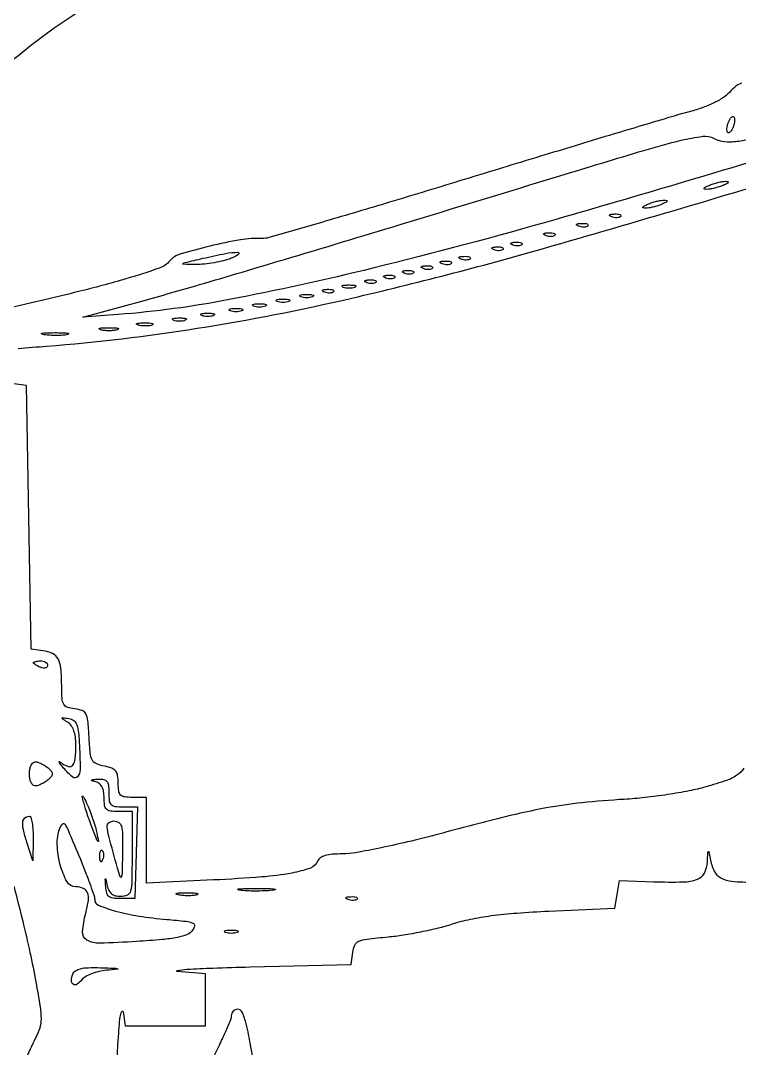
# Model space of a CAD drawing. Extents: x 283 to 3298, y 79 to 3222.
# Drawn here: x 2830.3 to 2982.9, y 1489.7 to 1708 of the extents above; entities that cross this region are included whole.
import ezdxf

# ---------------------------------------------------------------- set-up
doc = ezdxf.new("R2010")
doc.units = 0

msp = doc.modelspace()

# ---------------------------------------------------------------- linework, layer by layer
for points in [[(2821.924793, 1693.520372, -0.03322), (2834.926643, 1704.623703, -0.031588), (2848.570576, 1713.508871, -0.129231)], [(2983.403622, 1694.67684, 0.097284), (2982.198363, 1694.04274, 0.036943), (2980.804477, 1692.738647, -0.064151), (2979.418695, 1691.576488, -0.030936), (2977.390686, 1690.447748, -0.027206), (2974.880085, 1689.410979, -0.019982), (2972, 1688.52868, 0.008233), (2967.696898, 1687.320264, 0.000544), (2955.365625, 1683.622645, 0.000787), (2940.677869, 1679.175776, 0.000588), (2924.5, 1674.229149, -0.001441), (2908.640275, 1669.409385, -0.002252), (2894.95625, 1665.360981, -0.000612), (2883.012397, 1661.901673, -0.08008), (2881.5, 1661.717969, 0.051872), (2876.968021, 1661.424321, 0.017198), (2870.434565, 1660.081232, 0.012289), (2864.07693, 1658.378284, 0.150056), (2862, 1657.005098, -0.138326), (2859.681471, 1655.394403, -0.011496), (2852.632127, 1653.142012, -0.011651), (2842.577855, 1650.435319, -0.004108), (2828.046536, 1647.010565, -0.000598)], [(2995.5, 1681.051014, -0.004305), (2944.197594, 1665.830353, -0.009748), (2905.072142, 1655.409241, -0.012687), (2874.561871, 1648.732518, -0.028224), (2851, 1645.565016), (2843.5, 1644.984873), (2856, 1648.426716, 0.004226), (2868.233685, 1651.90673, 0.001356), (2886.340548, 1657.276635, 0.001031), (2910.902877, 1664.688789, 0.000403), (2944.797104, 1675.023205, -0.001488), (2962.640613, 1680.421436, -0.013193), (2970.574143, 1682.569502, -0.027639), (2975.14495, 1683.414336, -0.155972), (2977.553946, 1682.971129, 0.080514), (2979.284729, 1682.376909, 0.05765), (2981.331693, 1682.264496, 0.030932), (2984.34646, 1682.634609, 0.005925)], [(2829.735808, 1638.331763, -0.004464), (2835.788242, 1638.858966, 0.019841), (2867.759726, 1642.637382, 0.017698), (2900.586588, 1649.04274, 0.012781), (2941.318412, 1659.602101, 0.004336), (3000, 1676.978593, -0.00219)], [(2983.894349, 1549.223647, -0.091516), (2982.386323, 1547.695854, -0.071738), (2980.250773, 1546.621375, -0.011445), (2975.770125, 1545.235165, -0.021353), (2972.275593, 1544.400529, -0.01002), (2967.695885, 1543.606332, -0.009908), (2962.855424, 1542.964372, -0.013721), (2958.492461, 1542.594387, 0.01197), (2949.471049, 1541.861163, 0.019599), (2941.88354, 1540.759167, 0.015222), (2933.18421, 1538.869799, 0.00446), (2919.941799, 1535.442917, -0.006504), (2913.256, 1533.741882, -0.00758), (2906.860134, 1532.305107, -0.006816), (2901.424511, 1531.247423, -0.044667), (2898.660414, 1531, 0.01931), (2896.488146, 1530.916077, 0.049276), (2894.938314, 1530.640933, 0.074317), (2893.908819, 1530.178055, 0.159711), (2893.365793, 1529.510857, -0.21844), (2891.808488, 1527.987848, -0.040837), (2887.852693, 1526.924873, -0.026239), (2881.502493, 1526.104878, -0.006873), (2871.25, 1525.466266), (2857, 1524.775125), (2857, 1533.887563), (2857, 1543), (2854, 1543, -0.030776), (2852.308497, 1543.104213, -0.16818), (2851.497934, 1543.502083, -0.166722), (2851.102916, 1544.318072, -0.030119), (2851, 1546.025, 0.03759), (2850.877236, 1547.655643, 0.134465), (2850.457086, 1548.602535, 0.134962), (2849.614108, 1549.201235, 0.037982), (2848.046451, 1549.64071, -0.051099), (2846.324813, 1550.17234, -0.173722), (2845.475144, 1550.956973, -0.097097), (2845.051698, 1552.388631, -0.010355), (2844.796451, 1555.86571, 0.009721), (2844.54682, 1559.32642, 0.095718), (2844.141651, 1560.723309, 0.188074), (2843.336607, 1561.437737, 0.059939), (2841.75, 1561.816422, -0.050306), (2840.175994, 1562.160287, -0.189727), (2839.412344, 1562.791337, -0.112986), (2839.067261, 1563.990615, -0.012972), (2838.984687, 1566.816422, 0.021581), (2838.816311, 1570.440681, 0.102403), (2838.218277, 1572.418185, 0.158915), (2837.03241, 1573.540413, 0.075951), (2835, 1574.149185), (2832.5, 1574.5), (2832, 1602.5), (2831.5, 1630.5), (2828.810577, 1630.810577, -0.049057)], [(2850.5, 1482.512489), (2851.015073, 1491.506244, -0.006627), (2851.245878, 1494.776423, -0.020403), (2851.521291, 1496.976834, -0.125232), (2851.778262, 1497.560896, -0.654342), (2852.015073, 1497.5), (2852.5, 1494.5), (2861, 1494.5), (2869.5, 1494.5), (2869.5, 1500), (2869.5, 1505.5), (2863.5, 1505.998673, -0.873921), (2863.487821, 1506.235229, -0.030352), (2865.578125, 1506.498125, -0.007545), (2871.122689, 1506.771899, -0.002733), (2879, 1506.998673), (2900.5, 1507.5), (2900.803581, 1510.116924, -0.08408), (2901.241714, 1511.622113, -0.17895), (2902.103437, 1512.450414, -0.073504), (2903.844393, 1512.922374, -0.006772), (2908.303581, 1513.389804, 0.016535), (2911.530955, 1513.791955, 0.010213), (2915.295427, 1514.4671, 0.01024), (2918.991836, 1515.287343, 0.018076), (2922, 1516.136065, -0.02675), (2925.801919, 1517.137912, -0.017969), (2930.232208, 1517.890347, -0.014447), (2935.639698, 1518.451524, -0.007259), (2942.4928, 1518.863184), (2956.485601, 1519.5), (2956.9928, 1522.418763), (2957.5, 1525.337527), (2964.750839, 1525.101642, 0.01206), (2971.017189, 1525.048987, 0.084931), (2974.003822, 1525.608431, 0.187687), (2975.508725, 1526.943537, 0.108243), (2976.136182, 1529.317388, -0.001857), (2976.225348, 1531.23453, -0.168421), (2976.329691, 1531.492842, -0.622493), (2976.452215, 1531.460195, -0.003745), (2976.732, 1530, 0.064918), (2977.582075, 1527.359669, 0.159176), (2978.966114, 1525.894219, 0.104958), (2981.358763, 1525.182546, 0.019992), (2985.922445, 1525, 0.021899)], [(2828.790668, 1524.131616, -0.006025), (2830.70265, 1516.750848, -0.006816), (2832.245334, 1510.09615, -0.008202), (2833.507062, 1503.799445, -0.00595), (2834.403411, 1498.560661, -0.040506), (2834.604019, 1495.946588, -0.072851), (2834.313962, 1494.025053, -0.045528), (2833.455054, 1491.913084, 0.02608), (2831.254393, 1487.051948, 0.028779)]]:
    msp.add_lwpolyline(points, format="xyb")
for points in [[(2981.6, 1685.4, -0.03436), (2981.316012, 1684.78902, -0.066301), (2980.996127, 1684.355957, -0.11331), (2980.69517, 1684.160268, -0.291964), (2980.452923, 1684.213744, -0.168083), (2980.304005, 1684.520191, -0.04665), (2980.289877, 1685.062207, -0.041541), (2980.389096, 1685.717782, -0.033304), (2980.6, 1686.4, -0.03436), (2980.883988, 1687.01098, -0.066301), (2981.203873, 1687.444043, -0.11331), (2981.50483, 1687.639732, -0.291964), (2981.747077, 1687.586256, -0.168083), (2981.895995, 1687.279809, -0.04665), (2981.910123, 1686.737793, -0.041541), (2981.810904, 1686.082218, -0.033304)], [(2979.5, 1673, -0.02318), (2978.624391, 1672.670913, -0.018093), (2977.646875, 1672.393028, -0.018434), (2976.715952, 1672.200514, -0.04179), (2976, 1672.140571, -0.055166), (2975.497353, 1672.196198, -0.507108), (2975.422706, 1672.367142, -0.14515), (2975.696484, 1672.625069, -0.015364), (2976.5, 1673, -0.02318), (2977.375609, 1673.329087, -0.018093), (2978.353125, 1673.606972, -0.018434), (2979.284048, 1673.799486, -0.04179), (2980, 1673.859429, -0.055166), (2980.502647, 1673.803802, -0.507108), (2980.577294, 1673.632858, -0.14515), (2980.303516, 1673.374931, -0.015364)], [(2966.5, 1669, -0.02318), (2965.624391, 1668.670913, -0.018093), (2964.646875, 1668.393028, -0.018434), (2963.715952, 1668.200514, -0.04179), (2963, 1668.140571, -0.055166), (2962.497353, 1668.196198, -0.507108), (2962.422706, 1668.367142, -0.14515), (2962.696484, 1668.625069, -0.015364), (2963.5, 1669, -0.02318), (2964.375609, 1669.329087, -0.018093), (2965.353125, 1669.606972, -0.018434), (2966.284048, 1669.799486, -0.04179), (2967, 1669.859429, -0.055166), (2967.502647, 1669.803802, -0.507108), (2967.577294, 1669.632858, -0.14515), (2967.303516, 1669.374931, -0.015364)], [(2957.729167, 1666.395833, -0.126455), (2957.402231, 1666.202593, -0.060344), (2956.916927, 1666.123424, -0.05415), (2956.359369, 1666.160852, -0.051402), (2955.8125, 1666.316886, -0.054073), (2955.395823, 1666.538436, -0.470617), (2955.37858, 1666.720685, -0.168741), (2955.670344, 1666.862007, -0.018894), (2956.416667, 1666.921053, -0.028489), (2957.112848, 1666.910055, -0.077125), (2957.592839, 1666.799335, -0.208169), (2957.77538, 1666.614691, -0.296942)], [(2950.729167, 1664.395833, -0.126455), (2950.402231, 1664.202593, -0.060344), (2949.916927, 1664.123424, -0.05415), (2949.359369, 1664.160852, -0.051402), (2948.8125, 1664.316886, -0.054073), (2948.395823, 1664.538436, -0.470617), (2948.37858, 1664.720685, -0.168741), (2948.670344, 1664.862007, -0.018894), (2949.416667, 1664.921053, -0.028489), (2950.112848, 1664.910055, -0.077125), (2950.592839, 1664.799335, -0.208169), (2950.77538, 1664.614691, -0.296942)], [(2943.729167, 1662.395833, -0.126455), (2943.402231, 1662.202593, -0.060344), (2942.916927, 1662.123424, -0.05415), (2942.359369, 1662.160852, -0.051402), (2941.8125, 1662.316886, -0.054073), (2941.395823, 1662.538436, -0.470617), (2941.37858, 1662.720685, -0.168741), (2941.670344, 1662.862007, -0.018894), (2942.416667, 1662.921053, -0.028489), (2943.112848, 1662.910055, -0.077125), (2943.592839, 1662.799335, -0.208169), (2943.77538, 1662.614691, -0.296942)], [(2932.729167, 1659.395833, -0.126455), (2932.402231, 1659.202593, -0.060344), (2931.916927, 1659.123424, -0.05415), (2931.359369, 1659.160852, -0.051402), (2930.8125, 1659.316886, -0.054073), (2930.395823, 1659.538436, -0.470617), (2930.37858, 1659.720685, -0.168741), (2930.670344, 1659.862007, -0.018894), (2931.416667, 1659.921053, -0.028489), (2932.112848, 1659.910055, -0.077125), (2932.592839, 1659.799335, -0.208169), (2932.77538, 1659.614691, -0.296942)], [(2936.729167, 1660.395833, -0.126455), (2936.402231, 1660.202593, -0.060344), (2935.916927, 1660.123424, -0.05415), (2935.359369, 1660.160852, -0.051402), (2934.8125, 1660.316886, -0.054073), (2934.395823, 1660.538436, -0.470617), (2934.37858, 1660.720685, -0.168741), (2934.670344, 1660.862007, -0.018894), (2935.416667, 1660.921053, -0.028489), (2936.112848, 1660.910055, -0.077125), (2936.592839, 1660.799335, -0.208169), (2936.77538, 1660.614691, -0.296942)], [(2875, 1657.5, -0.030919), (2873.370793, 1656.985696, -0.017706), (2871.353125, 1656.558701, -0.017639), (2869.286167, 1656.271914, -0.027915), (2867.5, 1656.188297, -0.002692), (2864.818671, 1656.226963, -0.685334), (2864.759718, 1656.388787, -0.122326), (2865.185473, 1656.607788, -0.000938), (2869, 1657.5, -0.008677), (2873.802157, 1658.52624, -0.048333), (2876.421654, 1658.780051, -0.726773), (2876.56175, 1658.348439, -0.065122)], [(2925.729167, 1657.395833, -0.126455), (2925.402231, 1657.202593, -0.060344), (2924.916927, 1657.123424, -0.05415), (2924.359369, 1657.160852, -0.051402), (2923.8125, 1657.316886, -0.054073), (2923.395823, 1657.538436, -0.470617), (2923.37858, 1657.720685, -0.168741), (2923.670344, 1657.862007, -0.018894), (2924.416667, 1657.921053, -0.028489), (2925.112848, 1657.910055, -0.077125), (2925.592839, 1657.799335, -0.208169), (2925.77538, 1657.614691, -0.296942)], [(2913.729167, 1654.395833, -0.126455), (2913.402231, 1654.202593, -0.060344), (2912.916927, 1654.123424, -0.05415), (2912.359369, 1654.160852, -0.051402), (2911.8125, 1654.316886, -0.054073), (2911.395823, 1654.538436, -0.470617), (2911.37858, 1654.720685, -0.168741), (2911.670344, 1654.862007, -0.018894), (2912.416667, 1654.921053, -0.028489), (2913.112848, 1654.910055, -0.077125), (2913.592839, 1654.799335, -0.208169), (2913.77538, 1654.614691, -0.296942)], [(2917.729167, 1655.395833, -0.126455), (2917.402231, 1655.202593, -0.060344), (2916.916927, 1655.123424, -0.05415), (2916.359369, 1655.160852, -0.051402), (2915.8125, 1655.316886, -0.054073), (2915.395823, 1655.538436, -0.470617), (2915.37858, 1655.720685, -0.168741), (2915.670344, 1655.862007, -0.018894), (2916.416667, 1655.921053, -0.028489), (2917.112848, 1655.910055, -0.077125), (2917.592839, 1655.799335, -0.208169), (2917.77538, 1655.614691, -0.296942)], [(2921.729167, 1656.395833, -0.126455), (2921.402231, 1656.202593, -0.060344), (2920.916927, 1656.123424, -0.05415), (2920.359369, 1656.160852, -0.051402), (2919.8125, 1656.316886, -0.054073), (2919.395823, 1656.538436, -0.470617), (2919.37858, 1656.720685, -0.168741), (2919.670344, 1656.862007, -0.018894), (2920.416667, 1656.921053, -0.028489), (2921.112848, 1656.910055, -0.077125), (2921.592839, 1656.799335, -0.208169), (2921.77538, 1656.614691, -0.296942)], [(2905.729167, 1652.395833, -0.126455), (2905.402231, 1652.202593, -0.060344), (2904.916927, 1652.123424, -0.05415), (2904.359369, 1652.160852, -0.051402), (2903.8125, 1652.316886, -0.054073), (2903.395823, 1652.538436, -0.470617), (2903.37858, 1652.720685, -0.168741), (2903.670344, 1652.862007, -0.018894), (2904.416667, 1652.921053, -0.028489), (2905.112848, 1652.910055, -0.077125), (2905.592839, 1652.799335, -0.208169), (2905.77538, 1652.614691, -0.296942)], [(2909.729167, 1653.395833, -0.126455), (2909.402231, 1653.202593, -0.060344), (2908.916927, 1653.123424, -0.05415), (2908.359369, 1653.160852, -0.051402), (2907.8125, 1653.316886, -0.054073), (2907.395823, 1653.538436, -0.470617), (2907.37858, 1653.720685, -0.168741), (2907.670344, 1653.862007, -0.018894), (2908.416667, 1653.921053, -0.028489), (2909.112848, 1653.910055, -0.077125), (2909.592839, 1653.799335, -0.208169), (2909.77538, 1653.614691, -0.296942)], [(2896.729167, 1650.395833, -0.126455), (2896.402231, 1650.202593, -0.060344), (2895.916927, 1650.123424, -0.05415), (2895.359369, 1650.160852, -0.051402), (2894.8125, 1650.316886, -0.054073), (2894.395823, 1650.538436, -0.470617), (2894.37858, 1650.720685, -0.168741), (2894.670344, 1650.862007, -0.018894), (2895.416667, 1650.921053, -0.028489), (2896.112848, 1650.910055, -0.077125), (2896.592839, 1650.799335, -0.208169), (2896.77538, 1650.614691, -0.296942)], [(2901.25, 1651.337719, -0.057986), (2900.679992, 1651.181385, -0.037979), (2900, 1651.12966, -0.037979), (2899.320008, 1651.181385, -0.057986), (2898.75, 1651.337719, -0.174857), (2898.540618, 1651.525001, -0.447206), (2898.601562, 1651.693942, -0.078554), (2899.10856, 1651.810911, -0.017491), (2900, 1651.842105, -0.017491), (2900.89144, 1651.810911, -0.078554), (2901.398438, 1651.693942, -0.447206), (2901.459382, 1651.525001, -0.174857)], [(2887.25, 1648.337719, -0.057986), (2886.679992, 1648.181385, -0.037979), (2886, 1648.12966, -0.037979), (2885.320008, 1648.181385, -0.057986), (2884.75, 1648.337719, -0.174857), (2884.540618, 1648.525001, -0.447206), (2884.601562, 1648.693942, -0.078554), (2885.10856, 1648.810911, -0.017491), (2886, 1648.842105, -0.017491), (2886.89144, 1648.810911, -0.078554), (2887.398438, 1648.693942, -0.447206), (2887.459382, 1648.525001, -0.174857)], [(2892.25, 1649.337719, -0.057986), (2891.679992, 1649.181385, -0.037979), (2891, 1649.12966, -0.037979), (2890.320008, 1649.181385, -0.057986), (2889.75, 1649.337719, -0.174857), (2889.540618, 1649.525001, -0.447206), (2889.601562, 1649.693942, -0.078554), (2890.10856, 1649.810911, -0.017491), (2891, 1649.842105, -0.017491), (2891.89144, 1649.810911, -0.078554), (2892.398438, 1649.693942, -0.447206), (2892.459382, 1649.525001, -0.174857)], [(2877.25, 1646.337719, -0.057986), (2876.679992, 1646.181385, -0.037979), (2876, 1646.12966, -0.037979), (2875.320008, 1646.181385, -0.057986), (2874.75, 1646.337719, -0.174857), (2874.540618, 1646.525001, -0.447206), (2874.601562, 1646.693942, -0.078554), (2875.10856, 1646.810911, -0.017491), (2876, 1646.842105, -0.017491), (2876.89144, 1646.810911, -0.078554), (2877.398438, 1646.693942, -0.447206), (2877.459382, 1646.525001, -0.174857)], [(2882.25, 1647.337719, -0.057986), (2881.679992, 1647.181385, -0.037979), (2881, 1647.12966, -0.037979), (2880.320008, 1647.181385, -0.057986), (2879.75, 1647.337719, -0.174857), (2879.540618, 1647.525001, -0.447206), (2879.601562, 1647.693942, -0.078554), (2880.10856, 1647.810911, -0.017491), (2881, 1647.842105, -0.017491), (2881.89144, 1647.810911, -0.078554), (2882.398438, 1647.693942, -0.447206), (2882.459382, 1647.525001, -0.174857)], [(2865.25, 1644.337719, -0.057986), (2864.679992, 1644.181385, -0.037979), (2864, 1644.12966, -0.037979), (2863.320008, 1644.181385, -0.057986), (2862.75, 1644.337719, -0.174857), (2862.540618, 1644.525001, -0.447206), (2862.601562, 1644.693942, -0.078554), (2863.10856, 1644.810911, -0.017491), (2864, 1644.842105, -0.017491), (2864.89144, 1644.810911, -0.078554), (2865.398438, 1644.693942, -0.447206), (2865.459382, 1644.525001, -0.174857)], [(2871.25, 1645.337719, -0.057986), (2870.679992, 1645.181385, -0.037979), (2870, 1645.12966, -0.037979), (2869.320008, 1645.181385, -0.057986), (2868.75, 1645.337719, -0.174857), (2868.540618, 1645.525001, -0.447206), (2868.601562, 1645.693942, -0.078554), (2869.10856, 1645.810911, -0.017491), (2870, 1645.842105, -0.017491), (2870.89144, 1645.810911, -0.078554), (2871.398438, 1645.693942, -0.447206), (2871.459382, 1645.525001, -0.174857)], [(2840.26375, 1641.296069, -0.031163), (2839.209518, 1641.160023, -0.015827), (2837.872547, 1641.114038, -0.015659), (2836.485188, 1641.153707, -0.022548), (2835.26375, 1641.282419, -0.075924), (2834.761725, 1641.438612, -0.720633), (2834.780601, 1641.581582, -0.040183), (2835.711719, 1641.684722, -0.006817), (2837.5, 1641.713986, -0.00738), (2839.29708, 1641.692368, -0.030832), (2840.374351, 1641.596853, -0.49082), (2840.455688, 1641.450815, -0.248898)], [(2850.75, 1642.310674, -0.039571), (2849.952734, 1642.168469, -0.024357), (2849, 1642.122029, -0.024357), (2848.047266, 1642.168469, -0.039571), (2847.25, 1642.310674, -0.161593), (2846.99086, 1642.478988, -0.542911), (2847.042187, 1642.633659, -0.052887), (2847.748017, 1642.740287, -0.011065), (2849, 1642.767997, -0.011065), (2850.251983, 1642.740287, -0.052887), (2850.957813, 1642.633659, -0.542911), (2851.00914, 1642.478988, -0.161593)], [(2858.269032, 1643.344063, -0.06278), (2857.671085, 1643.185595, -0.030339), (2856.880008, 1643.127736, -0.029507), (2856.036634, 1643.167106, -0.037336), (2855.269032, 1643.307009, -0.087174), (2854.883358, 1643.48334, -0.597527), (2854.900903, 1643.643467, -0.080377), (2855.431793, 1643.764444, -0.012823), (2856.5, 1643.805051, -0.014395), (2857.580113, 1643.787295, -0.052471), (2858.257153, 1643.684921, -0.333666), (2858.386009, 1643.52287, -0.31318)], [(2836, 1571.031385, -0.184534), (2835.877514, 1570.710807, -0.147206), (2835.559375, 1570.516384, -0.100118), (2835.074366, 1570.488865, -0.055937), (2834.5, 1570.638374, -0.02136), (2833.925442, 1570.887494, -0.030395), (2833.440625, 1571.160341, -0.030693), (2833.087111, 1571.420671, -0.222225), (2833, 1571.606989, -0.289661), (2833.096084, 1571.758929, -0.046727), (2833.440625, 1571.884553, -0.039339), (2833.925176, 1571.971531, -0.024748), (2834.5, 1572, -0.062722), (2835.073532, 1571.92777, -0.08088), (2835.559375, 1571.715469, -0.098158), (2835.884506, 1571.400789, -0.152681)], [(2842.797717, 1553.239957, -0.013064), (2842.891717, 1548.878548, -0.176287), (2842.347992, 1547.405331, -0.413661), (2841.32891, 1547.319743, -0.040969), (2839.404988, 1549.232767, -0.007384), (2838.652042, 1550.142127, -0.094264), (2838.444997, 1550.531383, -0.688657), (2838.547884, 1550.612148, -0.028723), (2839.092009, 1550.241443, 0.095639), (2840.446731, 1549.56215, 0.309655), (2841.351036, 1549.868357, 0.139753), (2841.872384, 1551.228564, 0.02208), (2842, 1554.116977, 0.031), (2841.892833, 1555.843808, 0.055307), (2841.56258, 1557.226463, 0.069282), (2841.013739, 1558.272233, 0.0987), (2840.25, 1558.987141, -0.004025), (2839.152781, 1559.68067, -0.338531), (2839.089454, 1559.856209, -0.36347), (2839.24103, 1559.952711, -0.004262), (2840.5, 1559.776788, -0.130668), (2841.550828, 1559.323529, -0.142374), (2842.196589, 1558.420632, -0.06299), (2842.564605, 1556.712453, -0.009678)], [(2837, 1548, -0.153929), (2836.864143, 1547.569158, -0.044076), (2836.408142, 1547.026694, -0.039872), (2835.756313, 1546.473213, -0.033233), (2834.985163, 1545.99206, -0.031771), (2833.938387, 1545.514674, -0.136029), (2833.261856, 1545.450922, -0.187755), (2832.773534, 1545.748725, -0.071514), (2832.378175, 1546.456876, -0.055611), (2832.194545, 1547.160449, -0.036064), (2832.133912, 1548, -0.036064), (2832.194545, 1548.839551, -0.055611), (2832.378175, 1549.543124, -0.071514), (2832.773534, 1550.251275, -0.187755), (2833.261856, 1550.549078, -0.136029), (2833.938387, 1550.485326, -0.031771), (2834.985163, 1550.00794, -0.033233), (2835.756313, 1549.526787, -0.039872), (2836.408142, 1548.973306, -0.044076), (2836.864143, 1548.430842, -0.153929)], [(2849, 1544, 0.0308), (2849.104379, 1542.307152, 0.16863), (2849.503018, 1541.497018, 0.166518), (2850.320995, 1541.102505, 0.029854), (2852.036212, 1541), (2855.072424, 1541), (2854.786212, 1531.25), (2854.5, 1521.5), (2851.5, 1521.5, -0.032386), (2849.910133, 1521.603088, -0.13563), (2849.035455, 1521.971984, -0.160093), (2848.554556, 1522.698717, -0.050456), (2848.336195, 1524, -0.000708), (2848.234381, 1525.588398, -0.247237), (2848.282113, 1525.694667, -0.552616), (2848.347744, 1525.67102, -0.000919), (2848.655746, 1524.25, 0.065462), (2849.02001, 1523.227874, 0.110487), (2849.598752, 1522.531157, 0.1067), (2850.434961, 1522.132413, 0.058155), (2851.569551, 1522, 0.111875), (2852.966968, 1522.316635, 0.21874), (2853.682488, 1523.175755, 0.062228), (2853.955412, 1525.120035, 0.003791), (2854, 1531), (2854, 1540), (2851, 1540, -0.030577), (2849.320792, 1540.102787, -0.16414), (2848.506263, 1540.49389, -0.168421), (2848.106673, 1541.292251, -0.032598), (2848, 1542.926676, 0.040922), (2847.892604, 1544.236676, 0.078578), (2847.561448, 1545.234529, 0.100426), (2847.009475, 1545.920682, 0.109828), (2846.25, 1546.310674, -0.01159), (2845.4117, 1546.550633, -0.541772), (2845.37122, 1546.693656, -0.197309), (2845.607705, 1546.812001, -0.005718), (2846.75, 1546.883999, -0.058652), (2847.91315, 1546.807518, -0.183375), (2848.572167, 1546.407498, -0.137989), (2848.909676, 1545.582392, -0.028517)], [(2846.460987, 1535.389566, -0.00304), (2846.78204, 1533.705637, -0.685262), (2846.682441, 1533.644355, -0.136211), (2846.488243, 1533.899763, -0.001423), (2845.657918, 1536, -0.007262), (2845.086198, 1537.522962, -0.005533), (2844.502981, 1539.20625, -0.005597), (2843.991384, 1540.796398, -0.013066), (2843.653157, 1542, -0.007172), (2843.365518, 1543.209532, -0.698874), (2843.471317, 1543.277343, -0.119808), (2843.708535, 1542.985412, -0.002868), (2844.456226, 1541.389566, -0.01654), (2845.047604, 1539.988243, -0.01095), (2845.637314, 1538.344011, -0.011026), (2846.140574, 1536.71949, -0.020974)], [(2832.923148, 1534.25), (2832.846297, 1529.5), (2831.587421, 1533.5, -0.017281), (2830.841832, 1536.190391, -0.080504), (2830.721387, 1537.79063, -0.190604), (2831.150462, 1538.651841, -0.18504), (2832.059017, 1539, -0.327413), (2832.421574, 1538.734082, -0.031308), (2832.701011, 1537.604687, -0.030395), (2832.884695, 1536.070789, -0.018649)], [(2842.878968, 1530.018937, -0.005414), (2844.074467, 1527.063699, -0.007391), (2845.083197, 1524.374008, -0.005081), (2845.869425, 1522.107194, -0.081102), (2846, 1521.307481, 0.306758), (2846.818103, 1520.099493, 0.02787), (2850.449825, 1518.877851, 0.028273), (2855.378151, 1517.815897, 0.017159), (2861.299448, 1517.093563, -0.005168), (2865.400983, 1516.692757, -0.072712), (2866.829537, 1516.323545, -0.334793), (2867.179172, 1515.722113, -0.132678), (2866.799448, 1514.780598, -0.135848), (2865.638578, 1513.891525, -0.046387), (2863.587761, 1513.277682, -0.027233), (2860.336527, 1512.807337, -0.006567), (2854.909548, 1512.393631, -0.009419), (2847.051469, 1512.046754, -0.13471), (2844.356149, 1512.713577, -0.292287), (2843.416116, 1514.468651, -0.048136), (2844.110724, 1518.438838, 0.031646), (2844.670118, 1521.114079, 0.12756), (2844.48699, 1522.758752, 0.204449), (2843.604242, 1523.672806, 0.100204), (2841.987987, 1524, -0.27313), (2840.130532, 1525.096448, -0.060219), (2838.686625, 1528.669999, -0.056914), (2838.039238, 1532.953582, -0.101016), (2838.623539, 1536.461341, -0.092978), (2839.174562, 1537.356401, -0.489421), (2839.667115, 1537.318521, -0.046005), (2840.345916, 1536.051398, -0.001154)], [(2851.897912, 1531.25, -0.001891), (2851.818249, 1527.036418, -0.073523), (2851.660481, 1526.114377, -0.723116), (2851.406686, 1526.113766, -0.013246), (2850.834416, 1528, -0.002044), (2848.995931, 1534.80172, -0.046522), (2848.659978, 1536.795606, -0.25409), (2849.043788, 1537.646591, -0.163804), (2850.093601, 1538, -0.152181), (2851.09559, 1537.687803, -0.17823), (2851.666208, 1536.878211, -0.062134), (2851.90211, 1535.168208, -0.007026)], [(2847.683114, 1529.8125, -0.054073), (2847.461564, 1529.395823, -0.470617), (2847.279315, 1529.37858, -0.168741), (2847.137993, 1529.670344, -0.018894), (2847.078947, 1530.416667, -0.028489), (2847.089945, 1531.112848, -0.077125), (2847.200665, 1531.592839, -0.208169), (2847.385309, 1531.77538, -0.296942), (2847.604167, 1531.729167, -0.126455), (2847.797407, 1531.402231, -0.060344), (2847.876576, 1530.916927, -0.05415), (2847.839148, 1530.359369, -0.051402)], [(2867.761659, 1522.31292, -0.041951), (2866.934218, 1522.169017, -0.020826), (2865.869594, 1522.119272, -0.020511), (2864.754739, 1522.159391, -0.028254), (2863.761659, 1522.292739, -0.082665), (2863.319562, 1522.45659, -0.67161), (2863.339362, 1522.605813, -0.053901), (2864.071102, 1522.715166, -0.008901), (2865.5, 1522.747817, -0.009782), (2866.938425, 1522.726931, -0.038992), (2867.814362, 1522.62839, -0.417468), (2867.916221, 1522.476221, -0.285845)], [(2883.727696, 1523.270202, -0.015806), (2882.048239, 1523.148479, -0.010474), (2880.11537, 1523.110215, -0.010546), (2878.234338, 1523.152063, -0.02012), (2876.727696, 1523.278268, -0.180442), (2876.45162, 1523.422293, -0.613017), (2876.504386, 1523.559569, -0.021409), (2877.985512, 1523.650253, -0.004873), (2880.5, 1523.67186, -0.004587), (2883.006031, 1523.645979, -0.026082), (2884.335636, 1523.550546, -0.78507), (2884.351289, 1523.416037, -0.062969)], [(2901.729167, 1521.395833, -0.126455), (2901.402231, 1521.202593, -0.060344), (2900.916927, 1521.123424, -0.05415), (2900.359369, 1521.160852, -0.051402), (2899.8125, 1521.316886, -0.054073), (2899.395823, 1521.538436, -0.470617), (2899.37858, 1521.720685, -0.168741), (2899.670344, 1521.862007, -0.018894), (2900.416667, 1521.921053, -0.028489), (2901.112848, 1521.910055, -0.077125), (2901.592839, 1521.799335, -0.208169), (2901.77538, 1521.614691, -0.296942)], [(2876.25, 1514.337719, -0.057986), (2875.679992, 1514.181385, -0.037979), (2875, 1514.12966, -0.037979), (2874.320008, 1514.181385, -0.057986), (2873.75, 1514.337719, -0.174857), (2873.540618, 1514.525001, -0.447206), (2873.601562, 1514.693942, -0.078554), (2874.10856, 1514.810911, -0.017491), (2875, 1514.842105, -0.017491), (2875.89144, 1514.810911, -0.078554), (2876.398438, 1514.693942, -0.447206), (2876.459382, 1514.525001, -0.174857)], [(2848.5, 1506.28088, 0.033707), (2846.877839, 1506.014392, 0.033989), (2845.310848, 1505.532815, 0.036061), (2844.011396, 1504.923903, 0.102634), (2843.260332, 1504.271984, -0.080434), (2842.263759, 1503.326919, -0.296339), (2841.436565, 1503.308583, -0.27713), (2841.042215, 1504.073361, -0.075593), (2841.345077, 1505.456872, -0.157106), (2841.924727, 1506.176508, -0.088), (2842.967312, 1506.624095, -0.050836), (2844.627473, 1506.838404, -0.014655), (2847.218615, 1506.831897, -0.000827), (2850.499675, 1506.72203, -0.093013), (2850.922176, 1506.627276, -0.773032), (2850.905889, 1506.520574, -0.001931)], [(2875, 1496.632097, -0.099009), (2874.821643, 1495.740215, -0.005305), (2873.678125, 1493.075433, -0.008136), (2872.223861, 1489.923125, -0.005828), (2870.5, 1486.445189, 0.02156), (2867.741381, 1480.409634, 0.044581), (2866.227665, 1475.454744, 0.073149), (2866.023244, 1472.126993, 0.389532), (2867.25, 1470.999613, 0.094081), (2868.031782, 1471.147777, 0.007437), (2869.994559, 1471.954085, 0.00989), (2872.319215, 1473.004597, 0.00741), (2874.837862, 1474.249423), (2881.175724, 1477.499619), (2880.554789, 1481.49981, 0.003151), (2879.115503, 1490.4015, 0.020059), (2878.175893, 1494.882034, 0.037363), (2877.348195, 1497.367072, 0.302389), (2876.397345, 1498, 0.096884), (2875.86402, 1497.89568, 0.097412), (2875.41047, 1497.598178, 0.098435), (2875.106785, 1497.154098, 0.101236)]]:
    msp.add_lwpolyline(points, format="xyb", close=True)

doc.saveas('drawing.dxf')
